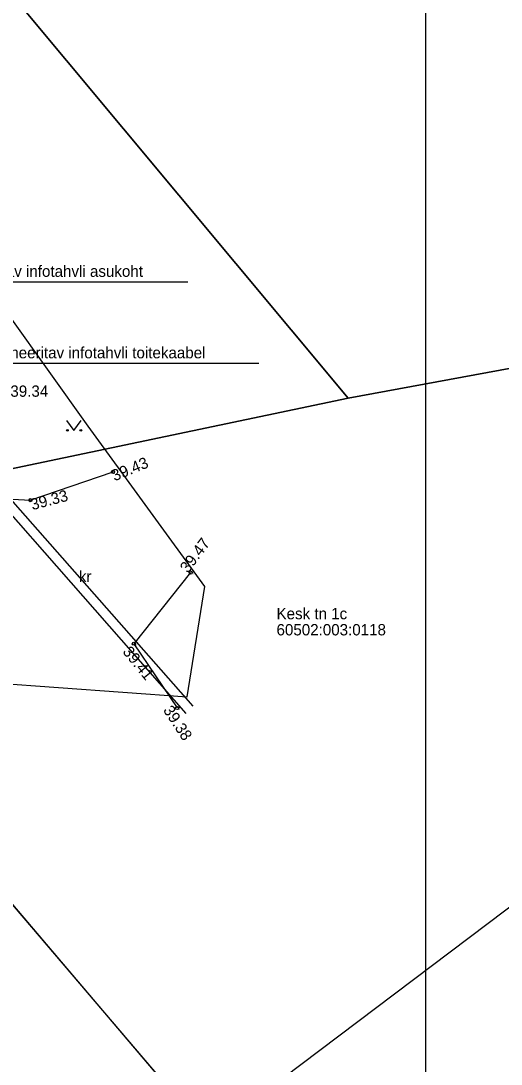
# Model space of a CAD drawing. Extents: x 641729 to 642645, y 6471421 to 6472083.
# Drawn here: x 642406.5 to 642436.2, y 6471729.5 to 6471794.1 of the extents above; entities that cross this region are included whole.
import ezdxf

# ---------------------------------------------------------------- set-up
doc = ezdxf.new("R2010")
doc.units = 0
for name, color, linetype in [('ABIJOONIS', 7, 'Continuous'), ('HALJASTUS', 7, 'Continuous'), ('KORGUS-EH2000', 7, 'Continuous'), ('KTRASS', 7, 'Continuous'), ('MOOTKORG-EH2000', 7, 'Continuous'), ('MOOTMPUNKT', 7, 'Continuous'), ('MOOTNR', 7, 'Continuous'), ('MOOTPIIR', 7, 'Continuous'), ('PIIR', 7, 'Continuous'), ('TEE', 7, 'Continuous'), ('VORMISTUS', 7, 'Continuous'), ('VTRASS', 7, 'Continuous')]:
    doc.layers.add(name, color=color, linetype=linetype)

msp = doc.modelspace()

# ---------------------------------------------------------------- linework, layer by layer
at = {"layer": 'ABIJOONIS'}
for points in [[(642416.845, 6471777.907), (642402.124, 6471777.907), (642397.528, 6471774.566)], [(642421.242, 6471772.865), (642404.742, 6471772.865), (642401.336, 6471770.823)]]:
    msp.add_lwpolyline(points, dxfattribs=at)
at = {"layer": 'HALJASTUS'}
for p, q in [((642409.336, 6471769.334), (642409.799, 6471768.727)), ((642409.799, 6471768.727), (642410.245, 6471769.334))]:
    msp.add_line(p, q, dxfattribs=at)
for centre in [(642409.398, 6471768.727), (642410.227, 6471768.727)]:
    msp.add_circle(centre, 0.055, dxfattribs=at)
at = {"layer": 'KORGUS-EH2000'}
for centre in [(642412.218, 6471766.154), (642407.101, 6471764.405), (642417.019, 6471759.924), (642413.505, 6471755.523), (642416.182, 6471751.545)]:
    msp.add_circle(centre, 0.1, dxfattribs=at)
at = {"layer": 'KTRASS'}
msp.add_lwpolyline([(642416.745, 6471751.206), (642403.987, 6471765.731)], dxfattribs=at)
at = {"layer": 'MOOTMPUNKT'}
for centre in [(642412.218, 6471766.154), (642407.101, 6471764.405), (642417.019, 6471759.924), (642413.505, 6471755.523), (642416.182, 6471751.545)]:
    msp.add_circle(centre, 0.1, dxfattribs=at)
at = {"layer": 'MOOTPIIR'}
msp.add_lwpolyline([(642386.389, 6471796.796), (642378.302, 6471787.291), (642384.714, 6471764.802), (642392.898, 6471753.976), (642416.804, 6471752.237), (642417.9, 6471759.067), (642410.683, 6471768.99), (642401.017, 6471782.523)], close=True, dxfattribs=at)
at = {"layer": 'PIIR'}
msp.add_line((642397.68, 6471749.15), (642427.32, 6471714.32), dxfattribs=at)
for points in [[(642388.47, 6471816.64), (642374.64, 6471832.89), (642381.75, 6471841.08), (642373.99, 6471856.96), (642395.23, 6471883.78), (642401.53, 6471883.77), (642436.32, 6471852.76), (642471.78, 6471884.92), (642475.51, 6471888.63), (642476.99, 6471886.18), (642478.27, 6471883.72), (642482.68, 6471875.24), (642487.92, 6471865.71), (642502.87, 6471846.02), (642516.69, 6471830.64), (642512.71, 6471828.41), (642490.13, 6471814.27), (642476.44, 6471804.11), (642463.98, 6471789.35), (642455.88, 6471783.26), (642447.08, 6471776.68), (642440.09, 6471773.17), (642426.77, 6471770.71)], [(642357.49, 6471813.15), (642374.64, 6471832.89), (642388.47, 6471816.64), (642426.77, 6471770.71), (642405.83, 6471766.32), (642374.36, 6471799.41)]]:
    msp.add_lwpolyline(points, close=True, dxfattribs=at)
msp.add_lwpolyline([(642584.96, 6471611.24), (642473.38, 6471766.86), (642418.12, 6471725.16), (642397.68, 6471749.15), (642393.04, 6471754.6), (642396.3, 6471757.59), (642403.65, 6471764.32), (642405.83, 6471766.32), (642426.77, 6471770.71), (642440.09, 6471773.17), (642447.08, 6471776.68), (642455.88, 6471783.26), (642463.98, 6471789.35), (642476.44, 6471804.11), (642490.13, 6471814.27), (642512.71, 6471828.41), (642515.7, 6471819.02), (642503.27, 6471804.9), (642494.43, 6471793.77), (642493.07, 6471761.67), (642530.38, 6471709.7), (642541.13, 6471704.95), (642644.62, 6471568.67)], dxfattribs=at)
at = {"layer": 'TEE'}
for points in [[(642380.875, 6471790.484), (642387.025, 6471783.56), (642397.091, 6471772.138), (642403.49, 6471764.605), (642407.101, 6471764.405), (642412.218, 6471766.154)], [(642417.019, 6471759.924), (642413.505, 6471755.523), (642416.182, 6471751.545)]]:
    msp.add_lwpolyline(points, dxfattribs=at)
at = {"layer": 'VORMISTUS'}
msp.add_lwpolyline([(642431.552, 6471681.132), (642339.052, 6471681.132), (642339.052, 6471821.132), (642431.552, 6471821.132)], close=True, dxfattribs=at)
at = {"layer": 'VTRASS'}
msp.add_lwpolyline([(642417.165, 6471751.659), (642404.498, 6471766.042), (642396.042, 6471775.061)], dxfattribs=at)

# ---------------------------------------------------------------- texts
at = {"layer": 'ABIJOONIS'}
for s, p in [('planeeritav infotahvli asukoht', (642401.996, 6471778.226)), ('planeeritav infotahvli toitekaabel', (642404.614, 6471773.184))]:
    msp.add_text(s, height=0.7, dxfattribs=at).set_placement(p)
at = {"layer": 'KORGUS-EH2000'}
msp.add_text('39.34', height=0.7, dxfattribs=at).set_placement((642405.869, 6471770.804))
for s, rotation, p in [('39.43', 22.33339, (642412.308, 6471765.569)), ('39.33', 14.92151, (642407.228, 6471763.782)), ('39.47', 53.1301, (642416.856, 6471759.852)), ('39.41', 309.22051, (642412.771, 6471755.011)), ('39.38', 303.36637, (642415.288, 6471751.411))]:
    msp.add_text(s, height=0.7, rotation=rotation, dxfattribs=at).set_placement(p)
at = {"layer": 'MOOTKORG-EH2000'}
for s, p in [('39.43', (642412.218, 6471766.129)), ('39.33', (642407.101, 6471764.38)), ('39.47', (642417.019, 6471759.899)), ('39.41', (642413.505, 6471755.498)), ('39.38', (642416.182, 6471751.52))]:
    msp.add_text(s, height=0.05, dxfattribs=at).set_placement(p)
at = {"layer": 'MOOTNR'}
for s, p in [('12.04', (642412.218, 6471766.054)), ('12.03', (642407.101, 6471764.305)), ('13.01', (642417.019, 6471759.824)), ('13.02', (642413.505, 6471755.423)), ('13.03', (642416.182, 6471751.445))]:
    msp.add_text(s, height=0.05, dxfattribs=at).set_placement(p)
at = {"layer": 'PIIR'}
for s, p in [('Kesk tn 1c', (642422.33, 6471757.037)), ('60502:003:0118', (642422.33, 6471756.038))]:
    msp.add_text(s, height=0.7, dxfattribs=at).set_placement(p)
at = {"layer": 'TEE'}
msp.add_text('kr', height=0.7, dxfattribs=at).set_placement((642410.102, 6471759.335))

doc.saveas('drawing.dxf')
